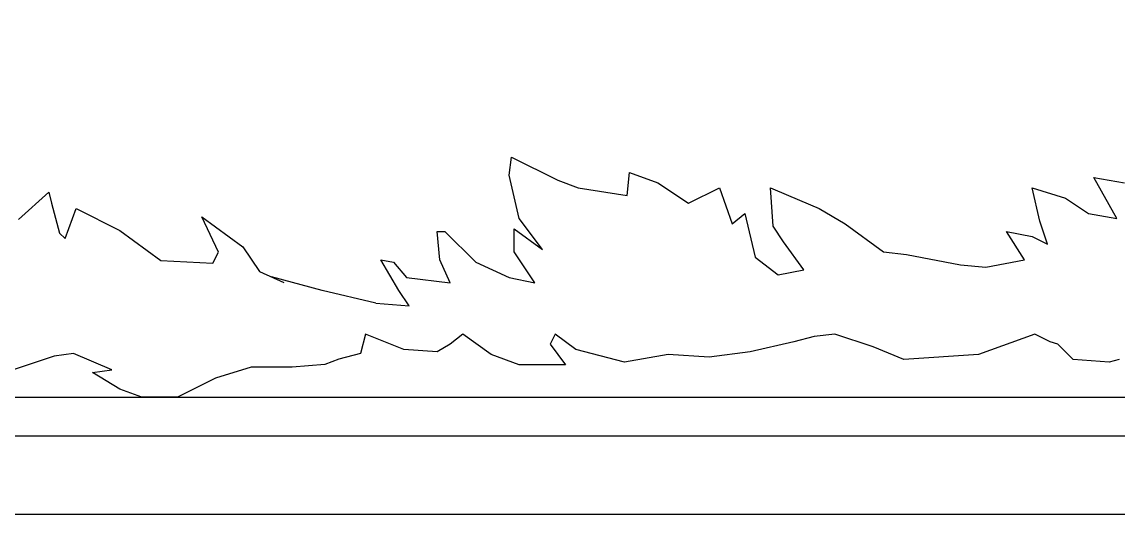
# Model space of a CAD drawing. Header units: millimetres. Extents: x 118878 to 201916, y 10986 to 20993.
# Drawn here: x 180002.2 to 180424.5, y 15463 to 15652.6 of the extents above; entities that cross this region are included whole.
import ezdxf

# ---------------------------------------------------------------- set-up
doc = ezdxf.new("R2010")
doc.units = ezdxf.units.MM
doc.header["$LTSCALE"] = 100
for name, color, linetype in [('3', 3, 'Continuous'), ('4', 4, 'Continuous'), ('bou', 4, 'Continuous'), ('TREE', 83, 'Continuous')]:
    doc.layers.add(name, color=color, linetype=linetype)

# ---------------------------------------------------------------- blocks, each defined once
blk = doc.blocks.new('P____________1')
at = {"color": 0, "linetype": 'Continuous'}
for p, q in [((-1.1826, 0.084), (-1.2035, 0.0761)), ((-1.1487, 0.084), (-1.1826, 0.084)), ((-1.1122, 0.0657), (-1.1487, 0.084)), ((-1.2035, 0.0761), (-1.2296, 0.0605)), ((-1.0784, 0.0553), (-1.1122, 0.0657)), ((-1.2661, 0.0448), (-1.3052, 0.0579)), ((-1.2113, 0.0579), (-1.2478, 0.0422)), ((-1.2296, 0.0605), (-1.2113, 0.0579)), ((-1.0392, 0.0553), (-1.0784, 0.0553)), ((-1.008, 0.0527), (-1.0392, 0.0553)), ((-0.9949, 0.0475), (-1.008, 0.0527)), ((-0.8227, 0.053), (-0.8496, 0.0432)), ((-0.7787, 0.053), (-0.8227, 0.053)), ((-0.7933, 0.0334), (-0.7787, 0.053)), ((-1.2478, 0.0422), (-1.2661, 0.0448)), ((-0.9741, 0.0422), (-0.9949, 0.0475)), ((-0.9693, 0.0237), (-0.9741, 0.0422)), ((-0.8496, 0.0432), (-0.8765, 0.0237)), ((-0.7225, 0.0506), (-0.7689, 0.0383)), ((-0.6809, 0.0432), (-0.7225, 0.0506)), ((-0.6418, 0.0457), (-0.6809, 0.0432)), ((-0.6027, 0.0408), (-0.6418, 0.0457)), ((-0.456, 0.0481), (-0.4853, 0.0359)), ((-0.3851, 0.0432), (-0.456, 0.0481)), ((-0.3313, 0.0237), (-0.3851, 0.0432)), ((-0.2947, 0.0481), (-0.3093, 0.0334)), ((-0.2604, 0.0506), (-0.2947, 0.0481)), ((-0.2507, 0.0481), (-0.2604, 0.0506)), ((-0.9327, 0.0383), (-0.9693, 0.0237)), ((-0.9009, 0.0408), (-0.9327, 0.0383)), ((-0.8887, 0.0334), (-0.9009, 0.0408)), ((-0.8765, 0.0237), (-0.8887, 0.0334)), ((-0.7885, 0.0237), (-0.7933, 0.0334)), ((-0.7689, 0.0383), (-0.7885, 0.0237)), ((-0.5611, 0.031), (-0.6027, 0.0408)), ((-0.4853, 0.0359), (-0.522, 0.0237)), ((-0.3093, 0.0334), (-0.3167, 0.031)), ((-0.5416, 0.0261), (-0.5611, 0.031)), ((-0.522, 0.0237), (-0.5416, 0.0261)), ((-0.3167, 0.031), (-0.3313, 0.0237)), ((-0.9596, -0.0057), (-1.0106, -0.0177)), ((-0.9596, -0.0057), (-0.9278, -0.0032)), ((-0.9278, -0.0032), (-0.9376, -0.0179)), ((-1.0106, -0.0177), (-1.0588, -0.0308)), ((-0.9376, -0.0179), (-0.9547, -0.0472)), ((-1.0705, -0.036), (-1.0471, -0.0255)), ((-0.9425, -0.0448), (-0.9302, -0.0301)), ((-0.9302, -0.0301), (-0.8887, -0.0252)), ((-0.8887, -0.0252), (-0.8985, -0.0472)), ((-0.8642, -0.0448), (-0.8325, -0.0301)), ((-0.8325, -0.0301), (-0.808, -0.0252)), ((-0.808, -0.0252), (-0.8276, -0.0546)), ((-1.0862, -0.0594), (-1.0705, -0.036)), ((-0.5978, -0.0497), (-0.5758, -0.0326)), ((-0.5758, -0.0326), (-0.5513, -0.0374)), ((-0.5513, -0.0374), (-0.5709, -0.0643)), ((-0.4022, -0.0423), (-0.3778, -0.0399)), ((-0.3778, -0.0399), (-0.3411, -0.0472)), ((-1.2035, -0.0751), (-1.1644, -0.0464)), ((-1.1644, -0.0464), (-1.1149, -0.0438)), ((-1.1149, -0.0438), (-1.1096, -0.0542)), ((-0.9547, -0.0472), (-0.9425, -0.0448)), ((-0.8985, -0.0472), (-0.9009, -0.0741)), ((-0.8936, -0.0741), (-0.8642, -0.0448)), ((-0.6076, -0.0912), (-0.5978, -0.0497)), ((-0.4756, -0.0546), (-0.4536, -0.0521)), ((-0.4536, -0.0521), (-0.4022, -0.0423)), ((-0.3411, -0.0472), (-0.3582, -0.0741)), ((-1.1096, -0.0542), (-1.1253, -0.0881)), ((-1.1253, -0.0881), (-1.0862, -0.0594)), ((-0.8276, -0.0546), (-0.8276, -0.0766)), ((-0.8276, -0.0766), (-0.8007, -0.057)), ((-0.8007, -0.057), (-0.8227, -0.0863)), ((-0.5122, -0.0814), (-0.4756, -0.0546)), ((-0.3338, -0.0692), (-0.3191, -0.0619)), ((-0.3191, -0.0619), (-0.3264, -0.0839)), ((-1.2687, -0.1012), (-1.2609, -0.0725)), ((-1.2609, -0.0725), (-1.2556, -0.0673)), ((-1.2556, -0.0673), (-1.2452, -0.0959)), ((-0.5709, -0.0643), (-0.5807, -0.079)), ((-0.3582, -0.0741), (-0.3338, -0.0692)), ((-1.2452, -0.0959), (-1.2035, -0.0751)), ((-0.9009, -0.0741), (-0.8936, -0.0741)), ((-0.632, -0.1157), (-0.6198, -0.0814)), ((-0.6198, -0.0814), (-0.6076, -0.0912)), ((-0.5807, -0.079), (-0.5831, -0.1157)), ((-0.5367, -0.0961), (-0.5122, -0.0814)), ((-1.3, -0.0855), (-1.2713, -0.1116)), ((-0.8227, -0.0863), (-0.8325, -0.1279)), ((-0.3264, -0.0839), (-0.3338, -0.1157)), ((-0.302, -0.1059), (-0.28, -0.0912)), ((-0.28, -0.0912), (-0.2531, -0.0863)), ((-0.2531, -0.0863), (-0.2751, -0.1254)), ((-1.2713, -0.1116), (-1.2687, -0.1012)), ((-0.6907, -0.1206), (-0.6613, -0.101)), ((-0.6613, -0.101), (-0.632, -0.1157)), ((-0.566, -0.1083), (-0.5367, -0.0961)), ((-0.7665, -0.1157), (-0.72, -0.1083)), ((-0.72, -0.1083), (-0.7176, -0.1303)), ((-0.5831, -0.1157), (-0.566, -0.1083)), ((-0.3338, -0.1157), (-0.302, -0.1059)), ((-0.83, -0.145), (-0.786, -0.123)), ((-0.786, -0.123), (-0.7665, -0.1157)), ((-0.7176, -0.1303), (-0.6907, -0.1206)), ((-0.2751, -0.1254), (-0.2458, -0.1206)), ((-0.8325, -0.1279), (-0.83, -0.145))]:
    blk.add_line(p, q, dxfattribs=at)

msp = doc.modelspace()

# ---------------------------------------------------------------- linework, layer by layer
at = {"layer": '3'}
msp.add_lwpolyline([(178915.98, 15462.97), (181915.98, 15462.97), (181915.98, 18462.97), (178915.98, 18462.97)], close=True, dxfattribs=at)
at = {"layer": '4'}
msp.add_lwpolyline([(179795.98, 16572.97), (179795.98, 15507.97), (181165.98, 15507.97), (181165.98, 17592.97), (181180.98, 17592.97), (181180.98, 15492.97), (179780.98, 15492.97), (179780.98, 16572.97)], dxfattribs=at)
at = {"layer": 'bou', "color": 1}
msp.add_lwpolyline([(179780.98, 18192.97), (181180.98, 18192.97), (181180.98, 15492.97), (179780.98, 15492.97)], close=True, dxfattribs=at)

# ---------------------------------------------------------------- block references
at = {"layer": 'TREE', "color": 104, "xscale": -404.123909184373, "yscale": 404.123909184373, "zscale": 404.123909184373, "rotation": 180}
msp.add_blockref('P____________1', (180526.33, 15541.9), dxfattribs=at)

doc.saveas('drawing.dxf')
